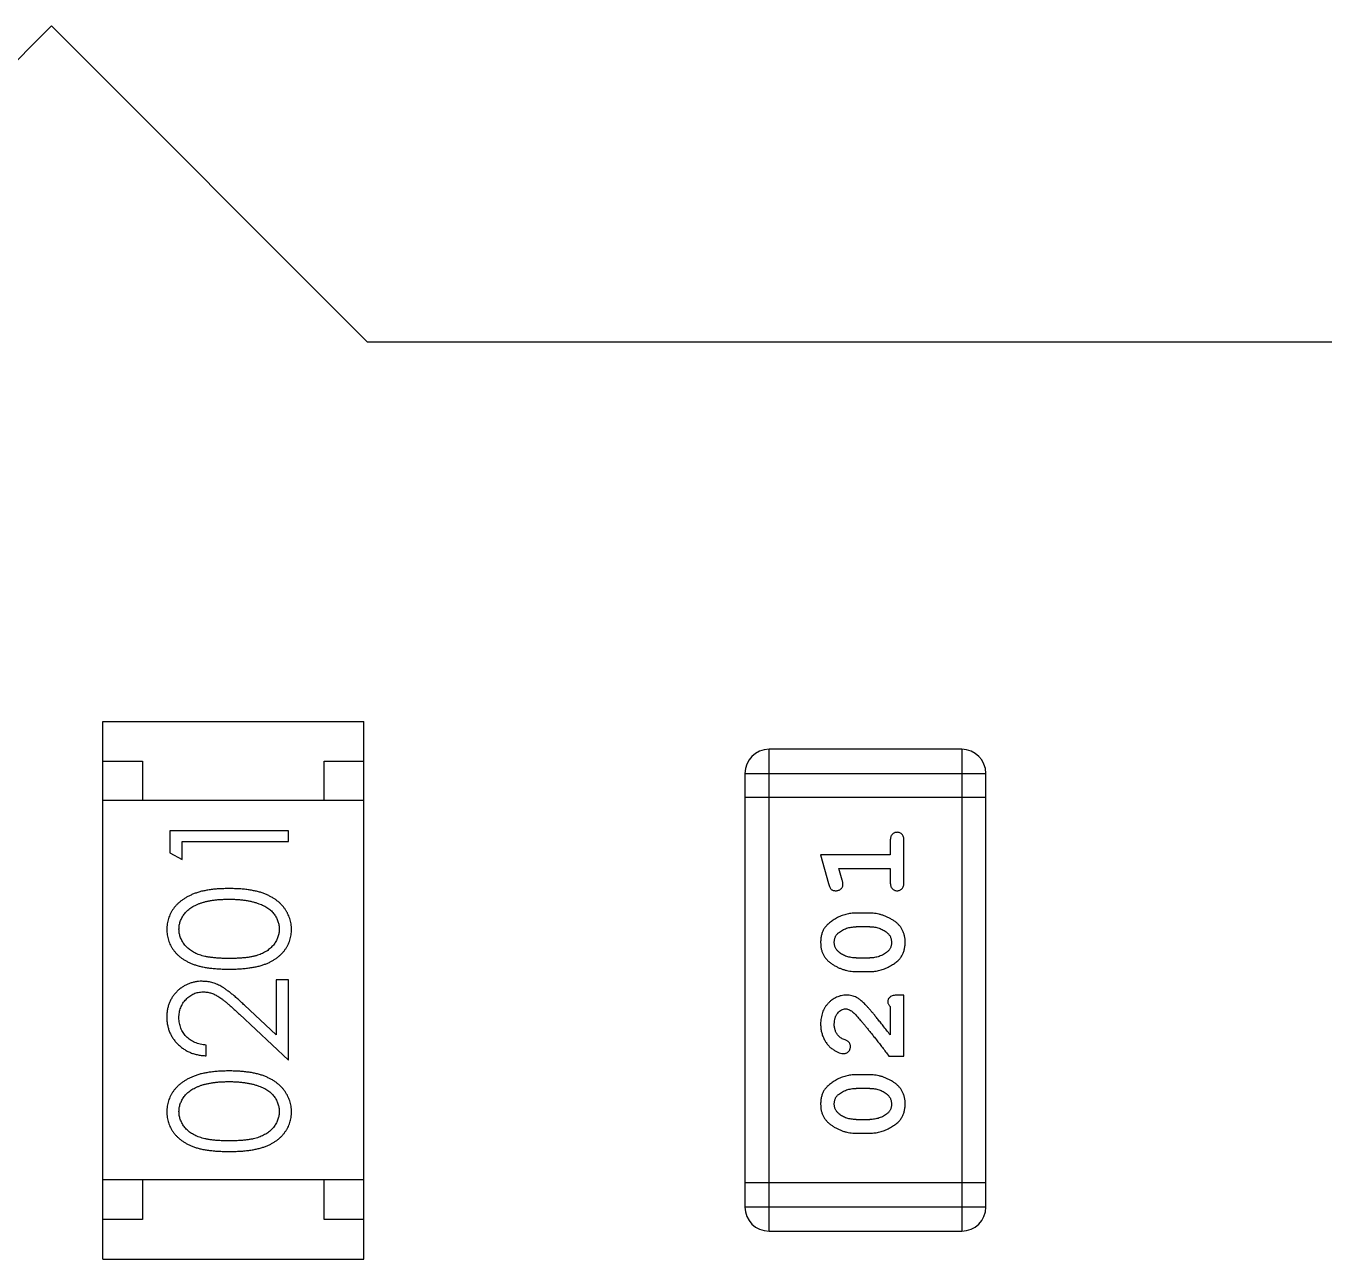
# Model space of a CAD drawing. Header units: millimetres. Extents: x 563 to 681, y 173 to 284.
# Drawn here: x 646.643 to 648.286, y 190.365 to 191.925 of the extents above; entities that cross this region are included whole.
import ezdxf

# ---------------------------------------------------------------- set-up
doc = ezdxf.new("R2010")
doc.units = ezdxf.units.MM
doc.header["$LTSCALE"] = 30.734
doc.layers.get('0').update_dxf_attribs({"linetype": 'CONTINUOUS'})

msp = doc.modelspace()

# ---------------------------------------------------------------- linework, layer by layer
at = {"linetype": 'Continuous'}
for p, q in [((646.6755, 191.9254), (646.2755, 191.5254)), ((647.0755, 191.5254), (646.6755, 191.9254)), ((648.8155, 191.5254), (647.0755, 191.5254)), ((646.7406, 190.3653), (646.7406, 191.0453)), ((646.7406, 191.0453), (647.0706, 191.0453)), ((647.0706, 190.3653), (647.0706, 191.0453)), ((647.5834, 190.4006), (647.5834, 191.0102)), ((647.8273, 191.0102), (647.5834, 191.0102)), ((647.8273, 191.0102), (647.8273, 190.4006)), ((646.7406, 190.9953), (646.7906, 190.9953)), ((646.7906, 190.9953), (646.7906, 190.9453)), ((647.0206, 190.9453), (647.0206, 190.9953)), ((647.0206, 190.9953), (647.0706, 190.9953)), ((647.5529, 190.9797), (647.5529, 190.4311)), ((647.5529, 190.9797), (647.8577, 190.9797)), ((647.8577, 190.4311), (647.8577, 190.9797)), ((647.0706, 190.9453), (646.7406, 190.9453)), ((647.8577, 190.9493), (647.5529, 190.9493)), ((646.8253, 190.9071), (646.8253, 190.8794)), ((646.9753, 190.9071), (646.8253, 190.9071)), ((646.8407, 190.8706), (646.8407, 190.8936)), ((646.8407, 190.8936), (646.9753, 190.8936)), ((646.9753, 190.8936), (646.9753, 190.9071)), ((647.7368, 190.8942), (647.7368, 190.8769)), ((647.7541, 190.8423), (647.7541, 190.8942)), ((646.8253, 190.8794), (646.8407, 190.8706)), ((647.6487, 190.8769), (647.6586, 190.8403)), ((647.7368, 190.8769), (647.6487, 190.8769)), ((647.676, 190.8446), (647.6718, 190.8596)), ((647.6718, 190.8596), (647.7368, 190.8596)), ((647.7368, 190.8596), (647.7368, 190.8423)), ((647.7111, 190.803), (647.6933, 190.803)), ((647.7108, 190.7856), (647.6936, 190.7856)), ((647.6936, 190.7463), (647.7108, 190.7463)), ((647.6933, 190.729), (647.7111, 190.729)), ((646.9599, 190.7186), (646.9599, 190.6488)), ((646.9753, 190.7186), (646.9599, 190.7186)), ((646.9753, 190.6167), (646.9753, 190.7186)), ((647.7541, 190.6991), (647.7463, 190.6991)), ((647.7541, 190.622), (647.7541, 190.6991)), ((646.9599, 190.6488), (646.9198, 190.6864)), ((647.7368, 190.685), (647.7368, 190.6488)), ((646.9132, 190.6749), (646.9753, 190.6167)), ((646.8714, 190.6225), (646.8714, 190.6359)), ((647.7352, 190.622), (647.7541, 190.622)), ((647.7111, 190.5984), (647.6933, 190.5984)), ((647.7108, 190.5811), (647.6936, 190.5811)), ((647.6936, 190.5418), (647.7108, 190.5418)), ((647.6933, 190.5245), (647.7111, 190.5245)), ((647.0706, 190.4653), (646.7406, 190.4653)), ((646.7906, 190.4653), (646.7906, 190.4153)), ((647.0206, 190.4153), (647.0206, 190.4653)), ((647.8577, 190.4616), (647.5529, 190.4616)), ((647.8577, 190.4311), (647.5529, 190.4311)), ((646.7906, 190.4153), (646.7406, 190.4153)), ((647.0706, 190.4153), (647.0206, 190.4153)), ((647.5834, 190.4006), (647.8273, 190.4006)), ((646.7406, 190.3653), (647.0706, 190.3653))]:
    msp.add_line(p, q, dxfattribs=at)
for centre, start, end in [((647.5834, 190.9797), 90, 180), ((647.8273, 190.9797), 0, 90), ((647.5834, 190.4311), 180, 270), ((647.8273, 190.4311), 270, 0)]:
    msp.add_arc(centre, 0.0305, start, end, dxfattribs=at)
for points, knots in [([(647.7455, 190.9052), (647.7449, 190.9052), (647.7437, 190.9051), (647.742, 190.9046), (647.7405, 190.9038), (647.7392, 190.9026), (647.7381, 190.9011), (647.7373, 190.8991), (647.7369, 190.8968), (647.7368, 190.8951), (647.7368, 190.8942)], [0, 0, 0, 0, 0.11517, 0.223509, 0.328254, 0.438012, 0.553651, 0.682263, 0.830856, 1, 1, 1, 1]), ([(647.7541, 190.8942), (647.7541, 190.8951), (647.7541, 190.8968), (647.7536, 190.8991), (647.7529, 190.9011), (647.7518, 190.9026), (647.7505, 190.9038), (647.7489, 190.9046), (647.7473, 190.9051), (647.7461, 190.9052), (647.7455, 190.9052)], [0, 0, 0, 0, 0.169012, 0.317488, 0.445429, 0.560977, 0.67065, 0.776666, 0.88492, 1, 1, 1, 1]), ([(647.677, 190.8392), (647.677, 190.8395), (647.677, 190.8403), (647.6768, 190.8415), (647.6764, 190.843), (647.6762, 190.844), (647.676, 190.8446)], [0, 0, 0, 0, 0.183151, 0.413144, 0.682305, 1, 1, 1, 1]), ([(646.9003, 190.834), (646.898, 190.834), (646.8935, 190.8339), (646.887, 190.8337), (646.8808, 190.8331), (646.8749, 190.8324), (646.8695, 190.8314), (646.8643, 190.8303), (646.8596, 190.8288), (646.8552, 190.8273), (646.8511, 190.8254), (646.8472, 190.8235), (646.8437, 190.8214), (646.8404, 190.8192), (646.8374, 190.8167), (646.8346, 190.8142), (646.832, 190.8115), (646.8298, 190.8086), (646.8278, 190.8056), (646.8261, 190.8025), (646.8247, 190.7993), (646.8235, 190.7961), (646.8226, 190.7928), (646.8219, 190.7893), (646.8215, 190.7858), (646.8215, 190.7834), (646.8214, 190.7823)], [0, 0, 0, 0, 0.065278, 0.127205, 0.186168, 0.241675, 0.294115, 0.343609, 0.390387, 0.434463, 0.476646, 0.517002, 0.555936, 0.593716, 0.630057, 0.665601, 0.700745, 0.734917, 0.768681, 0.802087, 0.834849, 0.867433, 0.900138, 0.932806, 0.966212, 1, 1, 1, 1]), ([(646.9791, 190.7823), (646.9791, 190.7834), (646.9791, 190.7858), (646.9786, 190.7893), (646.978, 190.7928), (646.977, 190.7961), (646.9758, 190.7994), (646.9744, 190.8026), (646.9726, 190.8057), (646.9706, 190.8087), (646.9684, 190.8116), (646.9659, 190.8143), (646.9631, 190.8169), (646.96, 190.8193), (646.9567, 190.8216), (646.9532, 190.8236), (646.9494, 190.8256), (646.9453, 190.8273), (646.9409, 190.829), (646.9362, 190.8303), (646.9311, 190.8314), (646.9256, 190.8324), (646.9198, 190.8331), (646.9136, 190.8337), (646.9071, 190.8339), (646.9026, 190.834), (646.9003, 190.834)], [0, 0, 0, 0, 0.033824, 0.067298, 0.10028, 0.133019, 0.165736, 0.198792, 0.232372, 0.266409, 0.301016, 0.336196, 0.371972, 0.408574, 0.446394, 0.485225, 0.525372, 0.567224, 0.611081, 0.65775, 0.70702, 0.759235, 0.814484, 0.873227, 0.934937, 1, 1, 1, 1]), ([(647.6586, 190.8403), (647.6589, 190.8395), (647.6593, 190.8379), (647.6602, 190.8358), (647.6611, 190.8342), (647.6621, 190.833), (647.6633, 190.8322), (647.6646, 190.8317), (647.6661, 190.8313), (647.6672, 190.8313), (647.6678, 190.8313)], [0, 0, 0, 0, 0.187321, 0.344927, 0.475328, 0.579604, 0.674244, 0.773631, 0.882025, 1, 1, 1, 1]), ([(647.6678, 190.8313), (647.6684, 190.8313), (647.6696, 190.8313), (647.6714, 190.8318), (647.673, 190.8325), (647.6744, 190.8336), (647.6755, 190.8348), (647.6764, 190.8361), (647.6769, 190.8376), (647.677, 190.8386), (647.677, 190.8392)], [0, 0, 0, 0, 0.138815, 0.27042, 0.39836, 0.52875, 0.654955, 0.771147, 0.884581, 1, 1, 1, 1]), ([(647.7368, 190.8423), (647.7368, 190.8414), (647.7369, 190.8397), (647.7373, 190.8374), (647.7381, 190.8354), (647.7392, 190.8339), (647.7405, 190.8327), (647.742, 190.8319), (647.7437, 190.8314), (647.7449, 190.8313), (647.7455, 190.8313)], [0, 0, 0, 0, 0.169102, 0.317658, 0.446239, 0.563118, 0.671828, 0.776546, 0.884858, 1, 1, 1, 1]), ([(647.7455, 190.8313), (647.7461, 190.8313), (647.7473, 190.8314), (647.7489, 190.8319), (647.7504, 190.8327), (647.7518, 190.8339), (647.7529, 190.8354), (647.7536, 190.8374), (647.7541, 190.8397), (647.7541, 190.8414), (647.7541, 190.8423)], [0, 0, 0, 0, 0.115051, 0.223278, 0.329269, 0.437893, 0.554681, 0.682591, 0.83103, 1, 1, 1, 1]), ([(646.8368, 190.7827), (646.8369, 190.7843), (646.8371, 190.7876), (646.8383, 190.7925), (646.8405, 190.7971), (646.8428, 190.8009), (646.8451, 190.8038), (646.8471, 190.8058), (646.8493, 190.8078), (646.8518, 190.8096), (646.8545, 190.8112), (646.8575, 190.8128), (646.8606, 190.8143), (646.8641, 190.8156), (646.8677, 190.8167), (646.8716, 190.8178), (646.8758, 190.8186), (646.8802, 190.8194), (646.8849, 190.8199), (646.8898, 190.8203), (646.8949, 190.8205), (646.8985, 190.8205), (646.9003, 190.8206)], [0, 0, 0, 0, 0.059689, 0.119507, 0.181075, 0.246162, 0.279894, 0.314468, 0.350403, 0.387474, 0.426147, 0.466624, 0.508745, 0.553328, 0.600058, 0.649177, 0.700552, 0.754894, 0.811825, 0.871514, 0.934319, 1, 1, 1, 1]), ([(646.9003, 190.8206), (646.9021, 190.8205), (646.9056, 190.8205), (646.9109, 190.8202), (646.9159, 190.8198), (646.9207, 190.8192), (646.9253, 190.8184), (646.9297, 190.8174), (646.9339, 190.8163), (646.9366, 190.8153), (646.938, 190.8149)], [0, 0, 0, 0, 0.141157, 0.277773, 0.409244, 0.535676, 0.657497, 0.775458, 0.889412, 1, 1, 1, 1]), ([(646.938, 190.8149), (646.939, 190.8145), (646.9411, 190.8137), (646.944, 190.8124), (646.9467, 190.8109), (646.9493, 190.8093), (646.9516, 190.8076), (646.9537, 190.8057), (646.9556, 190.8037), (646.9579, 190.8009), (646.9602, 190.7972), (646.9622, 190.7925), (646.9635, 190.7877), (646.9637, 190.7844), (646.9637, 190.7827)], [0, 0, 0, 0, 0.075949, 0.148549, 0.218996, 0.286119, 0.351826, 0.416074, 0.478265, 0.540325, 0.660405, 0.774606, 0.887187, 1, 1, 1, 1]), ([(647.6933, 190.803), (647.6923, 190.8029), (647.6901, 190.8029), (647.6869, 190.8026), (647.6838, 190.8021), (647.6807, 190.8014), (647.6776, 190.8005), (647.6746, 190.7994), (647.6717, 190.7981), (647.6688, 190.7966), (647.666, 190.795), (647.6635, 190.7933), (647.6612, 190.7917), (647.6591, 190.79), (647.6572, 190.7883), (647.6556, 190.7866), (647.6541, 190.7849), (647.6526, 190.7825), (647.651, 190.7793), (647.6497, 190.7752), (647.6489, 190.7706), (647.6488, 190.7674), (647.6487, 190.7658)], [0, 0, 0, 0, 0.049855, 0.099516, 0.148482, 0.19758, 0.246804, 0.296268, 0.346517, 0.397047, 0.446826, 0.49336, 0.537801, 0.579207, 0.617974, 0.654833, 0.689171, 0.722088, 0.786392, 0.853518, 0.924186, 1, 1, 1, 1]), ([(647.7557, 190.7661), (647.7557, 190.7675), (647.7556, 190.7703), (647.7549, 190.7744), (647.7537, 190.7782), (647.7522, 190.7818), (647.7501, 190.7852), (647.7476, 190.7882), (647.7447, 190.791), (647.7413, 190.7934), (647.7377, 190.7956), (647.734, 190.7976), (647.7303, 190.7993), (647.7265, 190.8006), (647.7227, 190.8016), (647.7189, 190.8024), (647.715, 190.8029), (647.7124, 190.8029), (647.7111, 190.803)], [0, 0, 0, 0, 0.067217, 0.131051, 0.19272, 0.252824, 0.312745, 0.373449, 0.436041, 0.501494, 0.567761, 0.632087, 0.695096, 0.757109, 0.817993, 0.878657, 0.939311, 1, 1, 1, 1]), ([(646.8214, 190.7823), (646.8215, 190.7811), (646.8215, 190.7787), (646.8219, 190.7753), (646.8226, 190.7719), (646.8235, 190.7686), (646.8247, 190.7654), (646.8261, 190.7623), (646.8278, 190.7593), (646.8298, 190.7563), (646.832, 190.7535), (646.8344, 190.7508), (646.8372, 190.7484), (646.8401, 190.746), (646.8433, 190.7439), (646.8468, 190.7419), (646.8505, 190.74), (646.8545, 190.7384), (646.8588, 190.7369), (646.8635, 190.7356), (646.8686, 190.7345), (646.8741, 190.7336), (646.8801, 190.733), (646.8865, 190.7324), (646.8933, 190.7321), (646.8979, 190.7321), (646.9003, 190.7321)], [0, 0, 0, 0, 0.033742, 0.066533, 0.099153, 0.13154, 0.164087, 0.196563, 0.229707, 0.263315, 0.297504, 0.331686, 0.366482, 0.4021, 0.438958, 0.476748, 0.515985, 0.556589, 0.599519, 0.645765, 0.695487, 0.748721, 0.805687, 0.866754, 0.931405, 1, 1, 1, 1]), ([(646.9003, 190.7456), (646.8983, 190.7456), (646.8944, 190.7456), (646.8887, 190.7458), (646.8834, 190.7462), (646.8785, 190.7467), (646.874, 190.7473), (646.8698, 190.7481), (646.8661, 190.749), (646.8627, 190.7501), (646.8596, 190.7514), (646.8567, 190.7527), (646.854, 190.7542), (646.8515, 190.7559), (646.8491, 190.7576), (646.847, 190.7595), (646.845, 190.7615), (646.8428, 190.7644), (646.8405, 190.7681), (646.8383, 190.7728), (646.8371, 190.7777), (646.8369, 190.781), (646.8368, 190.7827)], [0, 0, 0, 0, 0.073302, 0.142286, 0.206253, 0.266017, 0.321612, 0.372532, 0.419497, 0.462398, 0.502825, 0.541489, 0.579034, 0.615143, 0.650298, 0.684912, 0.718701, 0.752189, 0.817245, 0.879117, 0.939613, 1, 1, 1, 1]), ([(646.9637, 190.7827), (646.9637, 190.7811), (646.9635, 190.7777), (646.9622, 190.7729), (646.9601, 190.7681), (646.9577, 190.7644), (646.9554, 190.7615), (646.9535, 190.7595), (646.9514, 190.7576), (646.9491, 190.7558), (646.9465, 190.7542), (646.9438, 190.7527), (646.9409, 190.7513), (646.9378, 190.7501), (646.9344, 190.749), (646.9306, 190.7481), (646.9265, 190.7473), (646.922, 190.7466), (646.9171, 190.7462), (646.9118, 190.7458), (646.9062, 190.7456), (646.9023, 190.7456), (646.9003, 190.7456)], [0, 0, 0, 0, 0.060034, 0.120278, 0.182348, 0.247919, 0.281641, 0.315701, 0.350322, 0.385703, 0.421819, 0.459196, 0.497866, 0.538301, 0.58121, 0.628183, 0.679403, 0.734699, 0.794074, 0.858416, 0.927049, 1, 1, 1, 1]), ([(646.9003, 190.7321), (646.9027, 190.7321), (646.9074, 190.7321), (646.9141, 190.7325), (646.9205, 190.7329), (646.9264, 190.7337), (646.932, 190.7346), (646.9371, 190.7356), (646.9418, 190.737), (646.9462, 190.7385), (646.9502, 190.7402), (646.9539, 190.742), (646.9574, 190.744), (646.9606, 190.7462), (646.9635, 190.7485), (646.9663, 190.751), (646.9687, 190.7536), (646.9709, 190.7564), (646.9728, 190.7594), (646.9745, 190.7624), (646.976, 190.7655), (646.9771, 190.7687), (646.978, 190.7719), (646.9787, 190.7753), (646.9791, 190.7787), (646.9791, 190.7811), (646.9791, 190.7823)], [0, 0, 0, 0, 0.068113, 0.132564, 0.193427, 0.250218, 0.303569, 0.353576, 0.400235, 0.443586, 0.484619, 0.524292, 0.56238, 0.599049, 0.63494, 0.669782, 0.704009, 0.737842, 0.771098, 0.803896, 0.836415, 0.868639, 0.900715, 0.933378, 0.966213, 1, 1, 1, 1]), ([(647.666, 190.7659), (647.666, 190.7666), (647.6661, 190.7678), (647.6663, 190.7696), (647.6667, 190.7713), (647.6673, 190.7729), (647.6681, 190.7744), (647.669, 190.7757), (647.6701, 190.777), (647.6709, 190.7777), (647.6713, 190.7781)], [0, 0, 0, 0, 0.138115, 0.270177, 0.397547, 0.520057, 0.63869, 0.757499, 0.878226, 1, 1, 1, 1]), ([(647.6713, 190.7781), (647.6721, 190.7787), (647.6737, 190.7799), (647.6762, 190.7814), (647.6789, 190.7827), (647.6816, 190.7838), (647.6845, 190.7846), (647.6874, 190.7852), (647.6905, 190.7856), (647.6925, 190.7856), (647.6936, 190.7856)], [0, 0, 0, 0, 0.125331, 0.248948, 0.371201, 0.494032, 0.616811, 0.742104, 0.868849, 1, 1, 1, 1]), ([(647.7108, 190.7856), (647.7119, 190.7856), (647.7139, 190.7856), (647.717, 190.7853), (647.7199, 190.7847), (647.7227, 190.7839), (647.7254, 190.7829), (647.7279, 190.7816), (647.7304, 190.7801), (647.7318, 190.779), (647.7326, 190.7784)], [0, 0, 0, 0, 0.135449, 0.266263, 0.393429, 0.516942, 0.639128, 0.758779, 0.879341, 1, 1, 1, 1]), ([(647.7326, 190.7784), (647.733, 190.778), (647.734, 190.7772), (647.7351, 190.7759), (647.7361, 190.7745), (647.737, 190.7729), (647.7376, 190.7714), (647.738, 190.7697), (647.7383, 190.7679), (647.7384, 190.7667), (647.7384, 190.7661)], [0, 0, 0, 0, 0.129853, 0.25607, 0.380154, 0.49978, 0.62208, 0.743277, 0.868791, 1, 1, 1, 1]), ([(647.6487, 190.7658), (647.6488, 190.7644), (647.6488, 190.7616), (647.6495, 190.7575), (647.6507, 190.7536), (647.6522, 190.7501), (647.6543, 190.7468), (647.6568, 190.7437), (647.6598, 190.7409), (647.6632, 190.7385), (647.6668, 190.7363), (647.6705, 190.7343), (647.6742, 190.7327), (647.6779, 190.7314), (647.6817, 190.7303), (647.6856, 190.7296), (647.6894, 190.7291), (647.692, 190.729), (647.6933, 190.729)], [0, 0, 0, 0, 0.06692, 0.130834, 0.19258, 0.252759, 0.312631, 0.373411, 0.436359, 0.501894, 0.568244, 0.632472, 0.69556, 0.757163, 0.818592, 0.878885, 0.939235, 1, 1, 1, 1]), ([(647.6718, 190.7536), (647.6714, 190.754), (647.6705, 190.7548), (647.6693, 190.7561), (647.6683, 190.7575), (647.6674, 190.759), (647.6668, 190.7606), (647.6664, 190.7623), (647.6661, 190.7641), (647.666, 190.7653), (647.666, 190.7659)], [0, 0, 0, 0, 0.13042, 0.256046, 0.378133, 0.498725, 0.620452, 0.742761, 0.869406, 1, 1, 1, 1]), ([(647.7111, 190.729), (647.7122, 190.729), (647.7143, 190.7291), (647.7175, 190.7294), (647.7206, 190.7299), (647.7237, 190.7306), (647.7267, 190.7314), (647.7297, 190.7326), (647.7327, 190.7338), (647.7356, 190.7353), (647.7383, 190.7369), (647.7408, 190.7385), (647.7431, 190.7401), (647.7453, 190.7418), (647.7471, 190.7435), (647.7488, 190.7452), (647.7502, 190.7469), (647.7518, 190.7493), (647.7534, 190.7525), (647.7547, 190.7567), (647.7555, 190.7612), (647.7556, 190.7644), (647.7557, 190.7661)], [0, 0, 0, 0, 0.049886, 0.09882, 0.148132, 0.19689, 0.246038, 0.295176, 0.345305, 0.395692, 0.445312, 0.491875, 0.535813, 0.577009, 0.616081, 0.652689, 0.687585, 0.720206, 0.785062, 0.85223, 0.923759, 1, 1, 1, 1]), ([(647.7384, 190.7661), (647.7384, 190.7655), (647.7384, 190.7642), (647.7381, 190.7624), (647.7377, 190.7607), (647.7371, 190.7591), (647.7363, 190.7577), (647.7354, 190.7563), (647.7343, 190.7551), (647.7335, 190.7543), (647.7331, 190.754)], [0, 0, 0, 0, 0.139844, 0.271849, 0.399162, 0.521619, 0.6402, 0.758957, 0.87828, 1, 1, 1, 1]), ([(647.6936, 190.7463), (647.6925, 190.7463), (647.6905, 190.7464), (647.6874, 190.7467), (647.6845, 190.7473), (647.6817, 190.7481), (647.679, 190.7491), (647.6765, 190.7504), (647.674, 190.7518), (647.6726, 190.753), (647.6718, 190.7536)], [0, 0, 0, 0, 0.135446, 0.266257, 0.393419, 0.517936, 0.639137, 0.758785, 0.879345, 1, 1, 1, 1]), ([(647.7331, 190.754), (647.7323, 190.7533), (647.7307, 190.7521), (647.7282, 190.7506), (647.7256, 190.7492), (647.7228, 190.7482), (647.7199, 190.7474), (647.717, 190.7467), (647.7139, 190.7464), (647.7119, 190.7463), (647.7108, 190.7463)], [0, 0, 0, 0, 0.124927, 0.248361, 0.370889, 0.492583, 0.61616, 0.741472, 0.869044, 1, 1, 1, 1]), ([(646.866, 190.7167), (646.8645, 190.7167), (646.8616, 190.7166), (646.8573, 190.716), (646.8532, 190.715), (646.8491, 190.7137), (646.8453, 190.7119), (646.8416, 190.7097), (646.838, 190.7072), (646.8347, 190.7042), (646.8315, 190.701), (646.8289, 190.6975), (646.8266, 190.6937), (646.8246, 190.6897), (646.8232, 190.6855), (646.8222, 190.681), (646.8215, 190.6763), (646.8215, 190.6731), (646.8214, 190.6714)], [0, 0, 0, 0, 0.06271, 0.123347, 0.183401, 0.242828, 0.302097, 0.36242, 0.423725, 0.487032, 0.550491, 0.612709, 0.674265, 0.73617, 0.799211, 0.863483, 0.930525, 1, 1, 1, 1]), ([(646.9198, 190.6864), (646.9183, 190.6878), (646.9153, 190.6906), (646.911, 190.6945), (646.9068, 190.6981), (646.903, 190.7013), (646.8993, 190.7041), (646.896, 190.7066), (646.8928, 190.7087), (646.889, 190.711), (646.8842, 190.7133), (646.8783, 190.7153), (646.8723, 190.7165), (646.8681, 190.7166), (646.866, 190.7167)], [0, 0, 0, 0, 0.09953, 0.192079, 0.277712, 0.357454, 0.429648, 0.495771, 0.555538, 0.608657, 0.707578, 0.804328, 0.901298, 1, 1, 1, 1]), ([(646.8368, 190.6707), (646.8368, 190.6718), (646.8369, 190.674), (646.8373, 190.6773), (646.838, 190.6804), (646.839, 190.6833), (646.8403, 190.6862), (646.8418, 190.6889), (646.8437, 190.6914), (646.8458, 190.6939), (646.848, 190.6961), (646.8505, 190.698), (646.853, 190.6996), (646.8556, 190.701), (646.8584, 190.702), (646.8612, 190.7027), (646.8642, 190.7032), (646.8662, 190.7032), (646.8672, 190.7033)], [0, 0, 0, 0, 0.068027, 0.133505, 0.19695, 0.26027, 0.322741, 0.384982, 0.448465, 0.513424, 0.578224, 0.640011, 0.700094, 0.760067, 0.819012, 0.877878, 0.938035, 1, 1, 1, 1]), ([(646.8672, 190.7033), (646.8689, 190.7032), (646.8721, 190.7031), (646.8769, 190.702), (646.8815, 190.7003), (646.8853, 190.6983), (646.8885, 190.6963), (646.8911, 190.6944), (646.8941, 190.6921), (646.8973, 190.6894), (646.9009, 190.6863), (646.9047, 190.6829), (646.9089, 190.679), (646.9117, 190.6763), (646.9132, 190.6749)], [0, 0, 0, 0, 0.088014, 0.174976, 0.2638, 0.355443, 0.406413, 0.465519, 0.533076, 0.609353, 0.693899, 0.787171, 0.889197, 1, 1, 1, 1]), ([(647.6815, 190.6991), (647.6804, 190.6991), (647.6782, 190.699), (647.6749, 190.6986), (647.6718, 190.6977), (647.6688, 190.6966), (647.666, 190.6951), (647.6633, 190.6934), (647.6607, 190.6912), (647.6583, 190.6889), (647.656, 190.6862), (647.654, 190.6834), (647.6524, 190.6803), (647.651, 190.6771), (647.65, 190.6737), (647.6492, 190.6701), (647.6488, 190.6663), (647.6487, 190.6638), (647.6487, 190.6625)], [0, 0, 0, 0, 0.060981, 0.120256, 0.178148, 0.236115, 0.293993, 0.352864, 0.413358, 0.476056, 0.539296, 0.602396, 0.665116, 0.728325, 0.792919, 0.859317, 0.928302, 1, 1, 1, 1]), ([(647.7098, 190.6824), (647.709, 190.6832), (647.7075, 190.6849), (647.7053, 190.6873), (647.7032, 190.6894), (647.7012, 190.6913), (647.6993, 190.6929), (647.6976, 190.6942), (647.6959, 190.6954), (647.6939, 190.6965), (647.6913, 190.6976), (647.6881, 190.6985), (647.6849, 190.699), (647.6826, 190.6991), (647.6815, 190.6991)], [0, 0, 0, 0, 0.103002, 0.197728, 0.285279, 0.365235, 0.437224, 0.502446, 0.560545, 0.611446, 0.707576, 0.80349, 0.900532, 1, 1, 1, 1]), ([(647.7463, 190.6991), (647.7452, 190.6991), (647.7432, 190.6991), (647.7405, 190.6986), (647.7383, 190.698), (647.7365, 190.6969), (647.7352, 190.6956), (647.7343, 190.6941), (647.7337, 190.6923), (647.7337, 190.6911), (647.7337, 190.6905)], [0, 0, 0, 0, 0.1844, 0.34094, 0.473574, 0.586824, 0.690029, 0.789175, 0.890445, 1, 1, 1, 1]), ([(647.666, 190.6623), (647.6661, 190.6637), (647.6661, 190.6664), (647.667, 190.6702), (647.6684, 190.6736), (647.6703, 190.6765), (647.6726, 190.6788), (647.675, 190.6806), (647.6777, 190.6816), (647.6796, 190.6818), (647.6805, 190.6818)], [0, 0, 0, 0, 0.156344, 0.299348, 0.4327, 0.561, 0.682299, 0.791883, 0.89611, 1, 1, 1, 1]), ([(647.6805, 190.6818), (647.6813, 190.6818), (647.683, 190.6816), (647.6854, 190.6807), (647.6879, 190.6791), (647.6894, 190.6778), (647.6903, 190.6771)], [0, 0, 0, 0, 0.212836, 0.442809, 0.70317, 1, 1, 1, 1]), ([(647.7368, 190.6488), (647.7352, 190.6508), (647.7323, 190.6546), (647.7279, 190.6601), (647.724, 190.6651), (647.7204, 190.6695), (647.7173, 190.6735), (647.7144, 190.6769), (647.712, 190.6798), (647.7105, 190.6816), (647.7098, 190.6824)], [0, 0, 0, 0, 0.176662, 0.337826, 0.484741, 0.617764, 0.73494, 0.837793, 0.926412, 1, 1, 1, 1]), ([(647.7337, 190.6905), (647.7337, 190.69), (647.7338, 190.6891), (647.7345, 190.6877), (647.7354, 190.6863), (647.7363, 190.6854), (647.7368, 190.685)], [0, 0, 0, 0, 0.20611, 0.432681, 0.695597, 1, 1, 1, 1]), ([(646.8214, 190.6714), (646.8215, 190.6697), (646.8215, 190.6664), (646.8222, 190.6616), (646.8233, 190.657), (646.8249, 190.6525), (646.8269, 190.6483), (646.8293, 190.6443), (646.8321, 190.6405), (646.8355, 190.6369), (646.8391, 190.6337), (646.843, 190.6308), (646.8471, 190.6284), (646.8515, 190.6263), (646.8561, 190.6247), (646.861, 190.6236), (646.8661, 190.6227), (646.8696, 190.6226), (646.8714, 190.6225)], [0, 0, 0, 0, 0.06445, 0.126725, 0.187421, 0.247417, 0.306749, 0.366595, 0.427749, 0.490235, 0.553031, 0.614805, 0.676505, 0.738096, 0.801021, 0.864897, 0.931209, 1, 1, 1, 1]), ([(646.8714, 190.6359), (646.8701, 190.6361), (646.8675, 190.6363), (646.8637, 190.6371), (646.8602, 190.638), (646.8568, 190.6392), (646.8538, 190.6408), (646.8509, 190.6425), (646.8483, 190.6445), (646.8459, 190.6468), (646.8438, 190.6492), (646.8419, 190.6518), (646.8403, 190.6546), (646.839, 190.6576), (646.8381, 190.6606), (646.8373, 190.6639), (646.8369, 190.6672), (646.8368, 190.6695), (646.8368, 190.6707)], [0, 0, 0, 0, 0.073648, 0.143686, 0.210962, 0.275557, 0.338064, 0.399311, 0.4594, 0.51934, 0.579024, 0.637809, 0.695959, 0.754122, 0.813113, 0.873453, 0.935561, 1, 1, 1, 1]), ([(647.6903, 190.6771), (647.6907, 190.6766), (647.6917, 190.6757), (647.6932, 190.674), (647.695, 190.6722), (647.6969, 190.67), (647.699, 190.6675), (647.7014, 190.6648), (647.7039, 190.6618), (647.7066, 190.6585), (647.7095, 190.6549), (647.7126, 190.651), (647.7159, 190.6469), (647.7194, 190.6425), (647.7231, 190.6378), (647.727, 190.6328), (647.731, 190.6275), (647.7338, 190.6239), (647.7352, 190.622)], [0, 0, 0, 0, 0.026647, 0.057942, 0.094152, 0.134806, 0.180631, 0.231142, 0.286385, 0.346321, 0.411439, 0.481035, 0.555329, 0.634592, 0.718826, 0.807759, 0.901393, 1, 1, 1, 1]), ([(647.6487, 190.6625), (647.6488, 190.6608), (647.6489, 190.6574), (647.6497, 190.6525), (647.6512, 190.6477), (647.6532, 190.6432), (647.6556, 190.6391), (647.6585, 190.6354), (647.6617, 190.6323), (647.6653, 190.6298), (647.6688, 190.6278), (647.6722, 190.6263), (647.6752, 190.6254), (647.6771, 190.6253), (647.678, 190.6252)], [0, 0, 0, 0, 0.098286, 0.193983, 0.289056, 0.384352, 0.477435, 0.566197, 0.652355, 0.737986, 0.818188, 0.887401, 0.94802, 1, 1, 1, 1]), ([(647.6714, 190.6475), (647.671, 190.648), (647.6701, 190.649), (647.669, 190.6506), (647.6681, 190.6523), (647.6673, 190.6541), (647.6667, 190.6561), (647.6663, 190.6581), (647.666, 190.6602), (647.666, 190.6616), (647.666, 190.6623)], [0, 0, 0, 0, 0.121873, 0.243139, 0.363336, 0.485133, 0.607572, 0.734701, 0.864814, 1, 1, 1, 1]), ([(647.6799, 190.6425), (647.679, 190.6428), (647.6773, 190.6434), (647.675, 190.6446), (647.673, 190.6459), (647.6719, 190.6469), (647.6714, 190.6475)], [0, 0, 0, 0, 0.285518, 0.544185, 0.781367, 1, 1, 1, 1]), ([(647.678, 190.6252), (647.6786, 190.6252), (647.6797, 190.6253), (647.6812, 190.6258), (647.6827, 190.6266), (647.684, 190.6278), (647.6851, 190.6291), (647.6859, 190.6306), (647.6864, 190.6323), (647.6864, 190.6334), (647.6865, 190.634)], [0, 0, 0, 0, 0.120856, 0.239483, 0.360995, 0.490166, 0.620982, 0.746416, 0.870253, 1, 1, 1, 1]), ([(647.6865, 190.634), (647.6865, 190.6345), (647.6864, 190.6355), (647.6861, 190.6368), (647.6857, 190.6381), (647.685, 190.6392), (647.6841, 190.6402), (647.6829, 190.6411), (647.6815, 190.6419), (647.6805, 190.6423), (647.6799, 190.6425)], [0, 0, 0, 0, 0.127347, 0.246131, 0.359406, 0.470543, 0.586092, 0.711469, 0.847022, 1, 1, 1, 1]), ([(646.9003, 190.6033), (646.898, 190.6032), (646.8935, 190.6032), (646.887, 190.6029), (646.8808, 190.6023), (646.8749, 190.6016), (646.8695, 190.6006), (646.8643, 190.5995), (646.8596, 190.5981), (646.8552, 190.5965), (646.8511, 190.5947), (646.8472, 190.5928), (646.8437, 190.5906), (646.8404, 190.5884), (646.8374, 190.586), (646.8346, 190.5834), (646.832, 190.5807), (646.8298, 190.5778), (646.8278, 190.5748), (646.8261, 190.5717), (646.8247, 190.5686), (646.8235, 190.5653), (646.8226, 190.562), (646.8219, 190.5586), (646.8215, 190.555), (646.8215, 190.5527), (646.8214, 190.5515)], [0, 0, 0, 0, 0.065278, 0.127205, 0.186168, 0.241675, 0.294115, 0.343609, 0.390387, 0.434463, 0.476646, 0.517002, 0.555936, 0.593716, 0.630057, 0.665601, 0.700745, 0.734917, 0.768681, 0.802087, 0.834849, 0.867433, 0.900138, 0.932806, 0.966212, 1, 1, 1, 1]), ([(646.9791, 190.5515), (646.9791, 190.5527), (646.9791, 190.5551), (646.9786, 190.5586), (646.978, 190.562), (646.977, 190.5654), (646.9758, 190.5686), (646.9744, 190.5718), (646.9726, 190.5749), (646.9706, 190.5779), (646.9684, 190.5808), (646.9659, 190.5835), (646.9631, 190.5861), (646.96, 190.5885), (646.9567, 190.5908), (646.9532, 190.5929), (646.9494, 190.5948), (646.9453, 190.5966), (646.9409, 190.5982), (646.9362, 190.5995), (646.9311, 190.6007), (646.9256, 190.6016), (646.9198, 190.6023), (646.9136, 190.6029), (646.9071, 190.6032), (646.9026, 190.6032), (646.9003, 190.6033)], [0, 0, 0, 0, 0.033824, 0.067298, 0.10028, 0.133019, 0.165736, 0.198792, 0.232372, 0.266409, 0.301016, 0.336196, 0.371972, 0.408574, 0.446394, 0.485225, 0.525372, 0.567224, 0.611081, 0.65775, 0.70702, 0.759235, 0.814484, 0.873227, 0.934937, 1, 1, 1, 1]), ([(647.6933, 190.5984), (647.6923, 190.5984), (647.6901, 190.5984), (647.6869, 190.5981), (647.6838, 190.5976), (647.6807, 190.5969), (647.6776, 190.596), (647.6746, 190.5949), (647.6717, 190.5936), (647.6688, 190.5921), (647.666, 190.5905), (647.6635, 190.5888), (647.6612, 190.5872), (647.6591, 190.5855), (647.6572, 190.5838), (647.6556, 190.5821), (647.6541, 190.5803), (647.6526, 190.578), (647.651, 190.5748), (647.6497, 190.5706), (647.6489, 190.5661), (647.6488, 190.5629), (647.6487, 190.5613)], [0, 0, 0, 0, 0.049855, 0.099516, 0.148482, 0.19758, 0.246804, 0.296268, 0.346517, 0.397047, 0.446826, 0.49336, 0.537801, 0.579207, 0.617974, 0.654833, 0.689171, 0.722088, 0.786392, 0.853518, 0.924186, 1, 1, 1, 1]), ([(647.7557, 190.5615), (647.7557, 190.563), (647.7556, 190.5658), (647.7549, 190.5699), (647.7537, 190.5737), (647.7522, 190.5773), (647.7501, 190.5806), (647.7476, 190.5837), (647.7447, 190.5865), (647.7413, 190.5889), (647.7377, 190.5911), (647.734, 190.5931), (647.7303, 190.5947), (647.7265, 190.5961), (647.7227, 190.5971), (647.7189, 190.5979), (647.715, 190.5984), (647.7124, 190.5984), (647.7111, 190.5984)], [0, 0, 0, 0, 0.067217, 0.131051, 0.19272, 0.252824, 0.312745, 0.373449, 0.436041, 0.501494, 0.567761, 0.632087, 0.695096, 0.757109, 0.817993, 0.878657, 0.939311, 1, 1, 1, 1]), ([(646.8368, 190.5519), (646.8369, 190.5536), (646.8371, 190.5569), (646.8383, 190.5617), (646.8405, 190.5664), (646.8428, 190.5701), (646.8451, 190.573), (646.8471, 190.575), (646.8493, 190.577), (646.8518, 190.5788), (646.8545, 190.5805), (646.8575, 190.582), (646.8606, 190.5835), (646.8641, 190.5848), (646.8677, 190.586), (646.8716, 190.587), (646.8758, 190.5878), (646.8802, 190.5886), (646.8849, 190.5891), (646.8898, 190.5895), (646.8949, 190.5897), (646.8985, 190.5898), (646.9003, 190.5898)], [0, 0, 0, 0, 0.059689, 0.119507, 0.181075, 0.246162, 0.279894, 0.314468, 0.350403, 0.387474, 0.426147, 0.466624, 0.508745, 0.553328, 0.600058, 0.649177, 0.700552, 0.754894, 0.811825, 0.871514, 0.934319, 1, 1, 1, 1]), ([(646.9003, 190.5898), (646.9021, 190.5898), (646.9056, 190.5897), (646.9109, 190.5895), (646.9159, 190.589), (646.9207, 190.5884), (646.9253, 190.5876), (646.9297, 190.5867), (646.9339, 190.5855), (646.9366, 190.5846), (646.938, 190.5841)], [0, 0, 0, 0, 0.141157, 0.277773, 0.409244, 0.535676, 0.657497, 0.775458, 0.889412, 1, 1, 1, 1]), ([(646.938, 190.5841), (646.939, 190.5837), (646.9411, 190.583), (646.944, 190.5816), (646.9467, 190.5802), (646.9493, 190.5786), (646.9516, 190.5768), (646.9537, 190.575), (646.9556, 190.573), (646.9579, 190.5702), (646.9602, 190.5665), (646.9622, 190.5618), (646.9635, 190.5569), (646.9637, 190.5536), (646.9637, 190.5519)], [0, 0, 0, 0, 0.075949, 0.148549, 0.218996, 0.286119, 0.351826, 0.416074, 0.478265, 0.540325, 0.660405, 0.774606, 0.887187, 1, 1, 1, 1]), ([(647.6713, 190.5736), (647.6721, 190.5742), (647.6737, 190.5754), (647.6762, 190.5769), (647.6789, 190.5782), (647.6816, 190.5793), (647.6845, 190.5801), (647.6874, 190.5807), (647.6905, 190.5811), (647.6925, 190.5811), (647.6936, 190.5811)], [0, 0, 0, 0, 0.125331, 0.248948, 0.371201, 0.494032, 0.616811, 0.742104, 0.868849, 1, 1, 1, 1]), ([(647.7108, 190.5811), (647.7119, 190.5811), (647.7139, 190.5811), (647.717, 190.5807), (647.7199, 190.5802), (647.7227, 190.5793), (647.7254, 190.5784), (647.7279, 190.5771), (647.7304, 190.5756), (647.7318, 190.5745), (647.7326, 190.5739)], [0, 0, 0, 0, 0.135449, 0.266263, 0.393429, 0.516942, 0.639128, 0.758779, 0.879341, 1, 1, 1, 1]), ([(647.666, 190.5614), (647.666, 190.5621), (647.6661, 190.5633), (647.6663, 190.5651), (647.6667, 190.5668), (647.6673, 190.5684), (647.6681, 190.5698), (647.669, 190.5712), (647.6701, 190.5725), (647.6709, 190.5732), (647.6713, 190.5736)], [0, 0, 0, 0, 0.138115, 0.270177, 0.397547, 0.520057, 0.63869, 0.757499, 0.878226, 1, 1, 1, 1]), ([(647.7326, 190.5739), (647.733, 190.5735), (647.734, 190.5727), (647.7351, 190.5714), (647.7361, 190.5699), (647.737, 190.5684), (647.7376, 190.5668), (647.738, 190.5652), (647.7383, 190.5634), (647.7384, 190.5622), (647.7384, 190.5616)], [0, 0, 0, 0, 0.129853, 0.25607, 0.380154, 0.49978, 0.62208, 0.743277, 0.868791, 1, 1, 1, 1]), ([(646.8214, 190.5515), (646.8215, 190.5503), (646.8215, 190.548), (646.8219, 190.5445), (646.8226, 190.5411), (646.8235, 190.5379), (646.8247, 190.5346), (646.8261, 190.5315), (646.8278, 190.5285), (646.8298, 190.5255), (646.832, 190.5227), (646.8344, 190.5201), (646.8372, 190.5176), (646.8401, 190.5153), (646.8433, 190.5131), (646.8468, 190.5111), (646.8505, 190.5093), (646.8545, 190.5076), (646.8588, 190.5061), (646.8635, 190.5048), (646.8686, 190.5037), (646.8741, 190.5029), (646.8801, 190.5022), (646.8865, 190.5017), (646.8933, 190.5014), (646.8979, 190.5013), (646.9003, 190.5013)], [0, 0, 0, 0, 0.033742, 0.066533, 0.099153, 0.13154, 0.164087, 0.196563, 0.229707, 0.263315, 0.297504, 0.331686, 0.366482, 0.4021, 0.438958, 0.476748, 0.515985, 0.556589, 0.599519, 0.645765, 0.695487, 0.748721, 0.805687, 0.866754, 0.931405, 1, 1, 1, 1]), ([(646.9003, 190.5148), (646.8983, 190.5148), (646.8944, 190.5148), (646.8887, 190.5151), (646.8834, 190.5154), (646.8785, 190.5159), (646.874, 190.5165), (646.8698, 190.5174), (646.8661, 190.5183), (646.8627, 190.5194), (646.8596, 190.5206), (646.8567, 190.522), (646.854, 190.5235), (646.8515, 190.5251), (646.8491, 190.5268), (646.847, 190.5287), (646.845, 190.5307), (646.8428, 190.5336), (646.8405, 190.5373), (646.8383, 190.542), (646.8371, 190.547), (646.8369, 190.5503), (646.8368, 190.5519)], [0, 0, 0, 0, 0.073302, 0.142286, 0.206253, 0.266017, 0.321612, 0.372532, 0.419497, 0.462398, 0.502825, 0.541489, 0.579034, 0.615143, 0.650298, 0.684912, 0.718701, 0.752189, 0.817245, 0.879117, 0.939613, 1, 1, 1, 1]), ([(646.9637, 190.5519), (646.9637, 190.5503), (646.9635, 190.547), (646.9622, 190.5421), (646.9601, 190.5374), (646.9577, 190.5336), (646.9554, 190.5308), (646.9535, 190.5287), (646.9514, 190.5268), (646.9491, 190.525), (646.9465, 190.5234), (646.9438, 190.5219), (646.9409, 190.5206), (646.9378, 190.5193), (646.9344, 190.5182), (646.9306, 190.5173), (646.9265, 190.5166), (646.922, 190.5159), (646.9171, 190.5154), (646.9118, 190.5151), (646.9062, 190.5148), (646.9023, 190.5148), (646.9003, 190.5148)], [0, 0, 0, 0, 0.060034, 0.120278, 0.182348, 0.247919, 0.281641, 0.315701, 0.350322, 0.385703, 0.421819, 0.459196, 0.497866, 0.538301, 0.58121, 0.628183, 0.679403, 0.734699, 0.794074, 0.858416, 0.927049, 1, 1, 1, 1]), ([(646.9003, 190.5013), (646.9027, 190.5013), (646.9074, 190.5014), (646.9141, 190.5017), (646.9205, 190.5022), (646.9264, 190.5029), (646.932, 190.5038), (646.9371, 190.5049), (646.9418, 190.5062), (646.9462, 190.5077), (646.9502, 190.5094), (646.9539, 190.5112), (646.9574, 190.5133), (646.9606, 190.5154), (646.9635, 190.5177), (646.9663, 190.5202), (646.9687, 190.5229), (646.9709, 190.5257), (646.9728, 190.5286), (646.9745, 190.5316), (646.976, 190.5347), (646.9771, 190.5379), (646.978, 190.5412), (646.9787, 190.5445), (646.9791, 190.548), (646.9791, 190.5503), (646.9791, 190.5515)], [0, 0, 0, 0, 0.068113, 0.132564, 0.193427, 0.250218, 0.303569, 0.353576, 0.400235, 0.443586, 0.484619, 0.524292, 0.56238, 0.599049, 0.63494, 0.669782, 0.704009, 0.737842, 0.771098, 0.803896, 0.836415, 0.868639, 0.900715, 0.933378, 0.966213, 1, 1, 1, 1]), ([(647.6487, 190.5613), (647.6488, 190.5599), (647.6488, 190.5571), (647.6495, 190.553), (647.6507, 190.5491), (647.6522, 190.5456), (647.6543, 190.5423), (647.6568, 190.5392), (647.6598, 190.5364), (647.6632, 190.534), (647.6668, 190.5318), (647.6705, 190.5298), (647.6742, 190.5282), (647.6779, 190.5268), (647.6817, 190.5258), (647.6856, 190.525), (647.6894, 190.5246), (647.692, 190.5245), (647.6933, 190.5245)], [0, 0, 0, 0, 0.06692, 0.130834, 0.19258, 0.252759, 0.312631, 0.373411, 0.436359, 0.501894, 0.568244, 0.632472, 0.69556, 0.757163, 0.818592, 0.878885, 0.939235, 1, 1, 1, 1]), ([(647.6718, 190.5491), (647.6714, 190.5495), (647.6705, 190.5503), (647.6693, 190.5516), (647.6683, 190.553), (647.6674, 190.5545), (647.6668, 190.5561), (647.6664, 190.5578), (647.6661, 190.5596), (647.666, 190.5608), (647.666, 190.5614)], [0, 0, 0, 0, 0.13042, 0.256046, 0.378133, 0.498725, 0.620452, 0.742761, 0.869406, 1, 1, 1, 1]), ([(647.6936, 190.5418), (647.6925, 190.5418), (647.6905, 190.5419), (647.6874, 190.5422), (647.6845, 190.5428), (647.6817, 190.5436), (647.679, 190.5446), (647.6765, 190.5459), (647.674, 190.5473), (647.6726, 190.5485), (647.6718, 190.5491)], [0, 0, 0, 0, 0.135446, 0.266257, 0.393419, 0.517936, 0.639137, 0.758785, 0.879345, 1, 1, 1, 1]), ([(647.7331, 190.5495), (647.7323, 190.5488), (647.7307, 190.5476), (647.7282, 190.5461), (647.7256, 190.5447), (647.7228, 190.5437), (647.7199, 190.5429), (647.717, 190.5422), (647.7139, 190.5419), (647.7119, 190.5418), (647.7108, 190.5418)], [0, 0, 0, 0, 0.124927, 0.248361, 0.370889, 0.492583, 0.61616, 0.741472, 0.869044, 1, 1, 1, 1]), ([(647.7111, 190.5245), (647.7122, 190.5245), (647.7143, 190.5246), (647.7175, 190.5249), (647.7206, 190.5254), (647.7237, 190.5261), (647.7267, 190.5269), (647.7297, 190.5281), (647.7327, 190.5293), (647.7356, 190.5308), (647.7383, 190.5324), (647.7408, 190.534), (647.7431, 190.5356), (647.7453, 190.5373), (647.7471, 190.539), (647.7488, 190.5407), (647.7502, 190.5424), (647.7518, 190.5448), (647.7534, 190.548), (647.7547, 190.5522), (647.7555, 190.5567), (647.7556, 190.5599), (647.7557, 190.5615)], [0, 0, 0, 0, 0.049886, 0.09882, 0.148132, 0.19689, 0.246038, 0.295176, 0.345305, 0.395692, 0.445312, 0.491875, 0.535813, 0.577009, 0.616081, 0.652689, 0.687585, 0.720206, 0.785062, 0.85223, 0.923759, 1, 1, 1, 1]), ([(647.7384, 190.5616), (647.7384, 190.561), (647.7384, 190.5597), (647.7381, 190.5579), (647.7377, 190.5562), (647.7371, 190.5546), (647.7363, 190.5531), (647.7354, 190.5518), (647.7343, 190.5506), (647.7335, 190.5498), (647.7331, 190.5495)], [0, 0, 0, 0, 0.139844, 0.271849, 0.399162, 0.521619, 0.6402, 0.758957, 0.87828, 1, 1, 1, 1])]:
    msp.add_open_spline(points, degree=3, knots=knots, dxfattribs=at)

doc.saveas('drawing.dxf')
